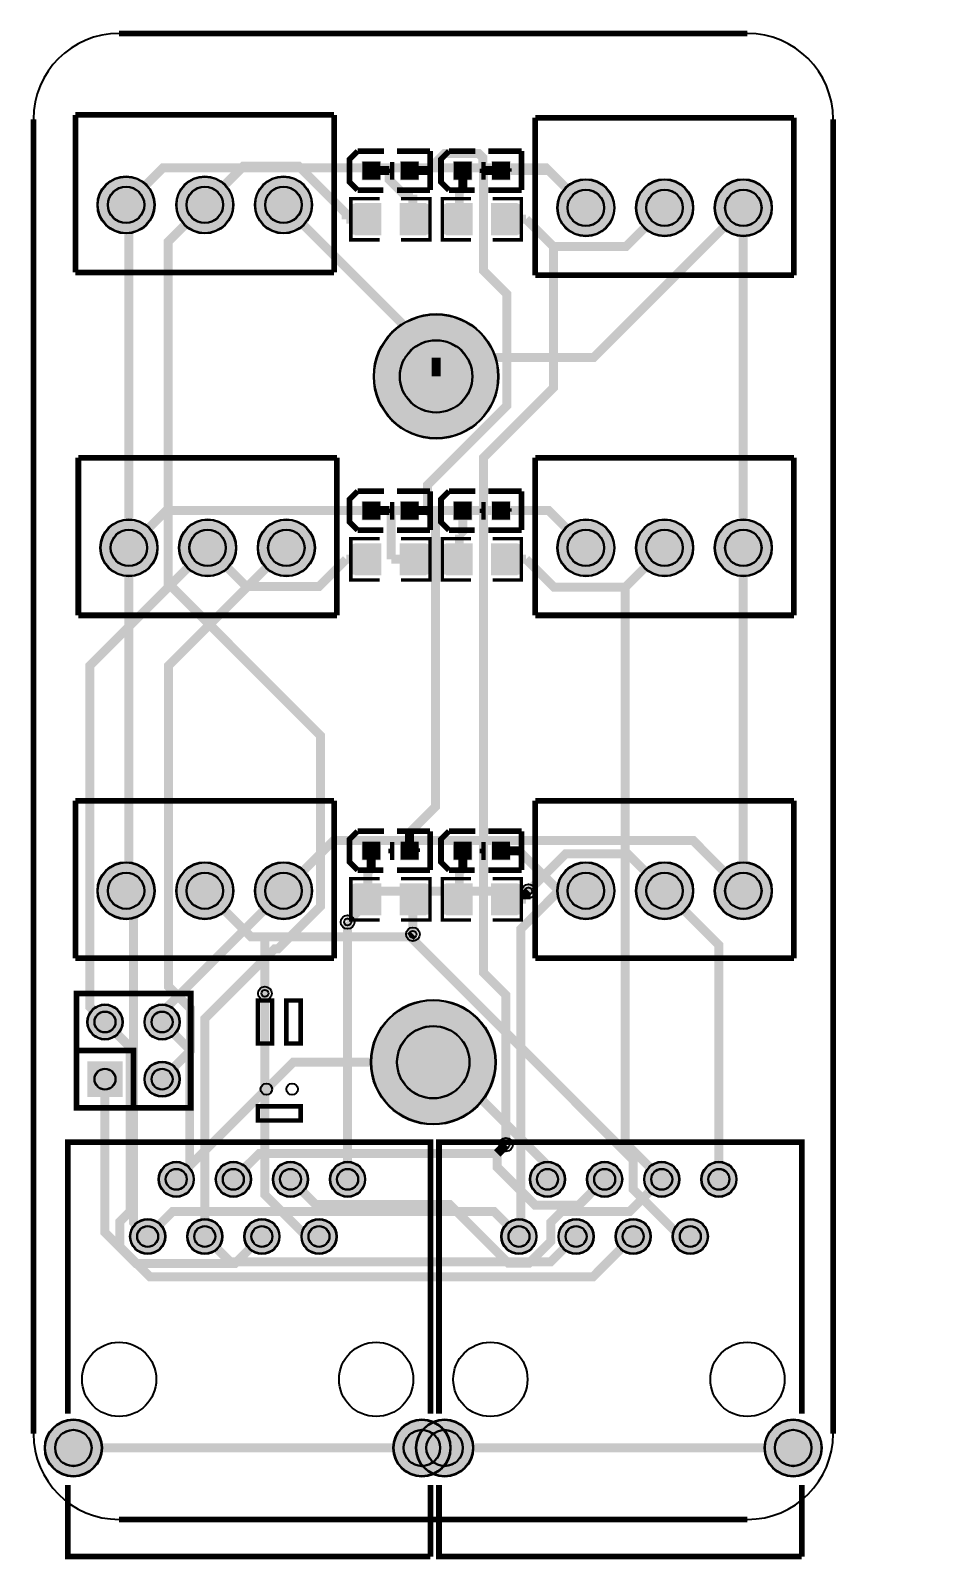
# Model space of a CAD drawing. Header units: millimetres. Extents: x 85.2 to 125, y 42.8 to 110.7.
import ezdxf

# ---------------------------------------------------------------- set-up
doc = ezdxf.new("R2010")
doc.units = ezdxf.units.MM
for name, color, linetype, true_color in [('BoardOutLine', 7, 'Continuous', 0xff00ff), ('BottomLayer', 7, 'Continuous', 0x0000ff), ('BottomSolderMaskLayer', 7, 'Continuous', 0xaa00ff), ('Document', 7, 'Continuous', 0xffffff), ('Hole', 7, 'Continuous', 0x222222), ('Multi-Layer', 7, 'Continuous', 0xc0c0c0), ('TopLayer', 7, 'Continuous', 0xff0000), ('TopPasteMaskLayer', 7, 'Continuous', 0x808080), ('TopSilkLayer', 7, 'Continuous', 0xffcc00), ('TopSolderMaskLayer', 7, 'Continuous', 0x800080)]:
    doc.layers.add(name, color=color, linetype=linetype, true_color=true_color)

msp = doc.modelspace()

# ---------------------------------------------------------------- hatches: boundary and pattern name
at = {"layer": 'BottomSolderMaskLayer'}
for points in [[(88.181, 102.989, 1), (90.732, 102.989, 1)], [(91.681, 102.989, 1), (94.232, 102.989, 1)], [(95.181, 102.989, 1), (97.732, 102.989, 1)], [(108.628, 102.862, 1), (111.179, 102.862, 1)], [(112.128, 102.862, 1), (114.679, 102.862, 1)], [(115.628, 102.862, 1), (118.179, 102.862, 1)], [(100.468, 95.369, 1), (106.019, 95.369, 1)], [(88.308, 87.749, 1), (90.859, 87.749, 1)], [(91.808, 87.749, 1), (94.359, 87.749, 1)], [(95.308, 87.749, 1), (97.859, 87.749, 1)], [(108.628, 87.749, 1), (111.179, 87.749, 1)], [(112.128, 87.749, 1), (114.679, 87.749, 1)], [(115.628, 87.749, 1), (118.179, 87.749, 1)], [(88.181, 72.509, 1), (90.732, 72.509, 1)], [(91.681, 72.509, 1), (94.232, 72.509, 1)], [(95.181, 72.509, 1), (97.732, 72.509, 1)], [(108.628, 72.509, 1), (111.179, 72.509, 1)], [(112.128, 72.509, 1), (114.679, 72.509, 1)], [(115.628, 72.509, 1), (118.179, 72.509, 1)], [(87.732, 66.675, 1), (89.307, 66.675, 1)], [(90.272, 66.675, 1), (91.847, 66.675, 1)], [(100.341, 64.889, 1), (105.892, 64.889, 1)], [(87.732, 64.923), (89.307, 64.923), (89.307, 63.348), (87.732, 63.348)], [(90.272, 64.135, 1), (91.847, 64.135, 1)], [(90.9, 59.683, 1), (92.475, 59.683, 1)], [(93.44, 59.683, 1), (95.015, 59.683, 1)], [(95.98, 59.683, 1), (97.555, 59.683, 1)], [(98.52, 59.683, 1), (100.095, 59.683, 1)], [(107.409, 59.683, 1), (108.984, 59.683, 1)], [(109.949, 59.683, 1), (111.524, 59.683, 1)], [(112.489, 59.683, 1), (114.064, 59.683, 1)], [(115.029, 59.683, 1), (116.604, 59.683, 1)], [(89.63, 57.143, 1), (91.205, 57.143, 1)], [(92.17, 57.143, 1), (93.745, 57.143, 1)], [(94.71, 57.143, 1), (96.285, 57.143, 1)], [(97.25, 57.143, 1), (98.825, 57.143, 1)], [(106.139, 57.143, 1), (107.714, 57.143, 1)], [(108.679, 57.143, 1), (110.254, 57.143, 1)], [(111.219, 57.143, 1), (112.794, 57.143, 1)], [(113.759, 57.143, 1), (115.334, 57.143, 1)], [(85.837, 47.743, 1), (88.388, 47.743, 1)], [(101.337, 47.743, 1), (103.888, 47.743, 1)], [(102.346, 47.743, 1), (104.897, 47.743, 1)], [(117.846, 47.743, 1), (120.397, 47.743, 1)]]:
    msp.add_hatch(color=256, dxfattribs=at).paths.add_polyline_path(points)
at = {"layer": 'Document'}
for points in [[(102.147, 104.238), (102.147, 104.899), (102.3, 104.899), (102.3, 104.238)], [(106.211, 104.238), (106.211, 104.899), (106.363, 104.899), (106.363, 104.238)], [(100.018, 104.563), (100.679, 104.563), (100.679, 104.41), (100.018, 104.41)], [(101.872, 104.615), (102.532, 104.615), (102.532, 104.462), (101.872, 104.462)], [(104.082, 104.563), (104.742, 104.563), (104.742, 104.41), (104.082, 104.41)], [(105.936, 104.615), (106.596, 104.615), (106.596, 104.462), (105.936, 104.462)], [(102.147, 89.125), (102.147, 89.785), (102.3, 89.785), (102.3, 89.125)], [(106.211, 89.125), (106.211, 89.785), (106.363, 89.785), (106.363, 89.125)], [(100.018, 89.45), (100.679, 89.45), (100.679, 89.297), (100.018, 89.297)], [(101.872, 89.502), (102.532, 89.502), (102.532, 89.349), (101.872, 89.349)], [(104.082, 89.45), (104.742, 89.45), (104.742, 89.297), (104.082, 89.297)], [(105.936, 89.502), (106.596, 89.502), (106.596, 89.349), (105.936, 89.349)], [(100.018, 74.337), (100.679, 74.337), (100.679, 74.184), (100.018, 74.184)], [(101.872, 74.389), (102.532, 74.389), (102.532, 74.236), (101.872, 74.236)], [(102.147, 74.012), (102.147, 74.672), (102.3, 74.672), (102.3, 74.012)], [(104.082, 74.337), (104.742, 74.337), (104.742, 74.184), (104.082, 74.184)], [(105.936, 74.389), (106.596, 74.389), (106.596, 74.236), (105.936, 74.236)], [(106.211, 74.012), (106.211, 74.672), (106.363, 74.672), (106.363, 74.012)]]:
    msp.add_hatch(color=256, dxfattribs=at).paths.add_polyline_path(points)
at = {"layer": 'Multi-Layer'}
for points in [[(88.206, 102.989, 1), (90.706, 102.989, 1)], [(91.707, 102.989, 1), (94.207, 102.989, 1)], [(95.206, 102.989, 1), (97.706, 102.989, 1)], [(108.653, 102.862, 1), (111.153, 102.862, 1)], [(112.153, 102.862, 1), (114.653, 102.862, 1)], [(115.653, 102.862, 1), (118.153, 102.862, 1)], [(88.333, 87.749, 1), (90.833, 87.749, 1)], [(91.834, 87.749, 1), (94.334, 87.749, 1)], [(95.333, 87.749, 1), (97.833, 87.749, 1)], [(108.653, 87.749, 1), (111.153, 87.749, 1)], [(112.153, 87.749, 1), (114.653, 87.749, 1)], [(115.653, 87.749, 1), (118.153, 87.749, 1)], [(88.206, 72.509, 1), (90.706, 72.509, 1)], [(91.707, 72.509, 1), (94.207, 72.509, 1)], [(95.206, 72.509, 1), (97.706, 72.509, 1)], [(108.653, 72.509, 1), (111.153, 72.509, 1)], [(112.154, 72.509, 1), (114.654, 72.509, 1)], [(115.653, 72.509, 1), (118.153, 72.509, 1)], [(87.757, 66.675, 1), (89.281, 66.675, 1)], [(90.297, 66.675, 1), (91.821, 66.675, 1)], [(87.757, 64.897), (89.281, 64.897), (89.281, 63.373), (87.757, 63.373)], [(90.297, 64.135, 1), (91.821, 64.135, 1)], [(90.925, 59.683, 1), (92.449, 59.683, 1)], [(93.465, 59.683, 1), (94.989, 59.683, 1)], [(96.005, 59.683, 1), (97.529, 59.683, 1)], [(98.545, 59.683, 1), (100.069, 59.683, 1)], [(107.434, 59.683, 1), (108.958, 59.683, 1)], [(109.974, 59.683, 1), (111.498, 59.683, 1)], [(112.514, 59.683, 1), (114.038, 59.683, 1)], [(115.054, 59.683, 1), (116.578, 59.683, 1)], [(89.655, 57.143, 1), (91.179, 57.143, 1)], [(92.195, 57.143, 1), (93.719, 57.143, 1)], [(94.735, 57.143, 1), (96.259, 57.143, 1)], [(97.275, 57.143, 1), (98.799, 57.143, 1)], [(106.164, 57.143, 1), (107.688, 57.143, 1)], [(108.704, 57.143, 1), (110.228, 57.143, 1)], [(111.244, 57.143, 1), (112.768, 57.143, 1)], [(113.784, 57.143, 1), (115.308, 57.143, 1)], [(85.862, 47.743, 1), (88.362, 47.743, 1)], [(101.362, 47.743, 1), (103.862, 47.743, 1)], [(102.371, 47.743, 1), (104.871, 47.743, 1)], [(117.871, 47.743, 1), (120.371, 47.743, 1)]]:
    msp.add_hatch(color=256, dxfattribs=at).paths.add_polyline_path(points)
at = {"layer": 'TopLayer'}
for points in [[(99.961, 104.113), (99.961, 104.913), (100.761, 104.913), (100.761, 104.113)], [(101.663, 104.113), (101.663, 104.913), (102.463, 104.913), (102.463, 104.113)], [(104.024, 104.113), (104.024, 104.913), (104.824, 104.913), (104.824, 104.113)], [(105.726, 104.113), (105.726, 104.913), (106.526, 104.913), (106.526, 104.113)], [(100.777, 101.666), (100.777, 103.043), (99.645, 103.043), (99.645, 101.666)], [(101.645, 101.666), (101.645, 103.043), (102.778, 103.043), (102.778, 101.666)], [(104.841, 103.043), (104.841, 101.666), (103.709, 101.666), (103.709, 103.043)], [(105.709, 103.043), (105.709, 101.666), (106.842, 101.666), (106.842, 103.043)], [(99.961, 89), (99.961, 89.8), (100.761, 89.8), (100.761, 89)], [(101.663, 89), (101.663, 89.8), (102.463, 89.8), (102.463, 89)], [(104.024, 89), (104.024, 89.8), (104.824, 89.8), (104.824, 89)], [(105.726, 89), (105.726, 89.8), (106.526, 89.8), (106.526, 89)], [(100.777, 86.553), (100.777, 87.93), (99.645, 87.93), (99.645, 86.553)], [(101.645, 86.553), (101.645, 87.93), (102.778, 87.93), (102.778, 86.553)], [(104.841, 87.93), (104.841, 86.553), (103.709, 86.553), (103.709, 87.93)], [(105.709, 87.93), (105.709, 86.553), (106.842, 86.553), (106.842, 87.93)], [(99.961, 73.887), (99.961, 74.687), (100.761, 74.687), (100.761, 73.887)], [(101.663, 73.887), (101.663, 74.687), (102.463, 74.687), (102.463, 73.887)], [(104.024, 73.887), (104.024, 74.687), (104.824, 74.687), (104.824, 73.887)], [(105.726, 73.887), (105.726, 74.687), (106.526, 74.687), (106.526, 73.887)], [(100.777, 72.817), (100.777, 71.44), (99.645, 71.44), (99.645, 72.817)], [(101.645, 72.817), (101.645, 71.44), (102.778, 71.44), (102.778, 72.817)], [(104.841, 72.817), (104.841, 71.44), (103.709, 71.44), (103.709, 72.817)], [(105.709, 72.817), (105.709, 71.44), (106.842, 71.44), (106.842, 72.817)]]:
    msp.add_hatch(color=256, dxfattribs=at).paths.add_polyline_path(points)
at = {"layer": 'TopPasteMaskLayer'}
for points in [[(99.961, 104.113), (99.961, 104.913), (100.761, 104.913), (100.761, 104.113)], [(101.663, 104.113), (101.663, 104.913), (102.463, 104.913), (102.463, 104.113)], [(104.024, 104.113), (104.024, 104.913), (104.824, 104.913), (104.824, 104.113)], [(105.726, 104.113), (105.726, 104.913), (106.526, 104.913), (106.526, 104.113)], [(99.511, 101.714), (99.511, 102.994), (99.561, 103.044), (100.711, 103.044), (100.761, 102.994), (100.766, 102.584), (100.316, 102.584), (100.316, 102.134), (100.756, 102.134), (100.761, 101.714), (100.711, 101.664), (99.561, 101.664)], [(101.661, 101.714), (101.661, 102.134), (102.106, 102.134), (102.106, 102.584), (101.666, 102.584), (101.661, 102.994), (101.711, 103.044), (102.861, 103.044), (102.911, 102.994), (102.911, 101.714), (102.861, 101.664), (101.711, 101.664)], [(104.825, 102.994), (104.825, 102.574), (104.38, 102.574), (104.38, 102.124), (104.82, 102.124), (104.825, 101.714), (104.775, 101.664), (103.625, 101.664), (103.575, 101.714), (103.575, 102.994), (103.625, 103.044), (104.775, 103.044)], [(106.975, 102.994), (106.975, 101.714), (106.925, 101.664), (105.775, 101.664), (105.725, 101.714), (105.72, 102.124), (106.17, 102.124), (106.17, 102.574), (105.73, 102.574), (105.725, 102.994), (105.775, 103.044), (106.925, 103.044)], [(99.961, 89), (99.961, 89.8), (100.761, 89.8), (100.761, 89)], [(101.663, 89), (101.663, 89.8), (102.463, 89.8), (102.463, 89)], [(104.024, 89), (104.024, 89.8), (104.824, 89.8), (104.824, 89)], [(105.726, 89), (105.726, 89.8), (106.526, 89.8), (106.526, 89)], [(99.511, 86.601), (99.511, 87.881), (99.561, 87.931), (100.711, 87.931), (100.761, 87.881), (100.766, 87.471), (100.316, 87.471), (100.316, 87.021), (100.756, 87.021), (100.761, 86.601), (100.711, 86.551), (99.561, 86.551)], [(101.661, 86.601), (101.661, 87.021), (102.106, 87.021), (102.106, 87.471), (101.666, 87.471), (101.661, 87.881), (101.711, 87.931), (102.861, 87.931), (102.911, 87.881), (102.911, 86.601), (102.861, 86.551), (101.711, 86.551)], [(104.825, 87.881), (104.825, 87.461), (104.38, 87.461), (104.38, 87.011), (104.82, 87.011), (104.825, 86.601), (104.775, 86.551), (103.625, 86.551), (103.575, 86.601), (103.575, 87.881), (103.625, 87.931), (104.775, 87.931)], [(106.975, 87.881), (106.975, 86.601), (106.925, 86.551), (105.775, 86.551), (105.725, 86.601), (105.72, 87.011), (106.17, 87.011), (106.17, 87.461), (105.73, 87.461), (105.725, 87.881), (105.775, 87.931), (106.925, 87.931)], [(99.961, 73.887), (99.961, 74.687), (100.761, 74.687), (100.761, 73.887)], [(101.663, 73.887), (101.663, 74.687), (102.463, 74.687), (102.463, 73.887)], [(104.024, 73.887), (104.024, 74.687), (104.824, 74.687), (104.824, 73.887)], [(105.726, 73.887), (105.726, 74.687), (106.526, 74.687), (106.526, 73.887)], [(100.761, 72.768), (100.761, 72.348), (100.316, 72.348), (100.316, 71.898), (100.756, 71.898), (100.761, 71.488), (100.711, 71.438), (99.561, 71.438), (99.511, 71.488), (99.511, 72.768), (99.561, 72.818), (100.711, 72.818)], [(102.911, 72.768), (102.911, 71.488), (102.861, 71.438), (101.711, 71.438), (101.661, 71.488), (101.656, 71.898), (102.106, 71.898), (102.106, 72.348), (101.666, 72.348), (101.661, 72.768), (101.711, 72.818), (102.861, 72.818)], [(104.825, 72.768), (104.825, 72.348), (104.38, 72.348), (104.38, 71.898), (104.82, 71.898), (104.825, 71.488), (104.775, 71.438), (103.625, 71.438), (103.575, 71.488), (103.575, 72.768), (103.625, 72.818), (104.775, 72.818)], [(106.975, 72.768), (106.975, 71.488), (106.925, 71.438), (105.775, 71.438), (105.725, 71.488), (105.72, 71.898), (106.17, 71.898), (106.17, 72.348), (105.73, 72.348), (105.725, 72.768), (105.775, 72.818), (106.925, 72.818)]]:
    msp.add_hatch(color=256, dxfattribs=at).paths.add_polyline_path(points)
at = {"layer": 'TopSolderMaskLayer'}
for points in [[(99.935, 104.088), (99.935, 104.939), (100.786, 104.939), (100.786, 104.088)], [(101.637, 104.088), (101.637, 104.939), (102.488, 104.939), (102.488, 104.088)], [(103.999, 104.088), (103.999, 104.939), (104.85, 104.939), (104.85, 104.088)], [(105.701, 104.088), (105.701, 104.939), (106.552, 104.939), (106.552, 104.088)], [(88.181, 102.989, 1), (90.732, 102.989, 1)], [(91.681, 102.989, 1), (94.232, 102.989, 1)], [(95.181, 102.989, 1), (97.732, 102.989, 1)], [(108.628, 102.862, 1), (111.179, 102.862, 1)], [(112.128, 102.862, 1), (114.679, 102.862, 1)], [(115.628, 102.862, 1), (118.179, 102.862, 1)], [(100.803, 101.64), (100.803, 103.068), (99.62, 103.068), (99.62, 101.64)], [(101.62, 101.64), (101.62, 103.068), (102.803, 103.068), (102.803, 101.64)], [(104.867, 103.068), (104.867, 101.64), (103.684, 101.64), (103.684, 103.068)], [(105.684, 103.068), (105.684, 101.64), (106.867, 101.64), (106.867, 103.068)], [(100.468, 95.369, 1), (106.019, 95.369, 1)], [(99.935, 88.975), (99.935, 89.826), (100.786, 89.826), (100.786, 88.975)], [(101.637, 88.975), (101.637, 89.826), (102.488, 89.826), (102.488, 88.975)], [(103.999, 88.975), (103.999, 89.826), (104.85, 89.826), (104.85, 88.975)], [(105.701, 88.975), (105.701, 89.826), (106.552, 89.826), (106.552, 88.975)], [(88.308, 87.749, 1), (90.859, 87.749, 1)], [(91.808, 87.749, 1), (94.359, 87.749, 1)], [(95.308, 87.749, 1), (97.859, 87.749, 1)], [(108.628, 87.749, 1), (111.179, 87.749, 1)], [(112.128, 87.749, 1), (114.679, 87.749, 1)], [(115.628, 87.749, 1), (118.179, 87.749, 1)], [(100.803, 86.527), (100.803, 87.955), (99.62, 87.955), (99.62, 86.527)], [(101.62, 86.527), (101.62, 87.955), (102.803, 87.955), (102.803, 86.527)], [(104.867, 87.955), (104.867, 86.527), (103.684, 86.527), (103.684, 87.955)], [(105.684, 87.955), (105.684, 86.527), (106.867, 86.527), (106.867, 87.955)], [(99.935, 73.862), (99.935, 74.713), (100.786, 74.713), (100.786, 73.862)], [(101.637, 73.862), (101.637, 74.713), (102.488, 74.713), (102.488, 73.862)], [(103.999, 73.862), (103.999, 74.713), (104.85, 74.713), (104.85, 73.862)], [(105.701, 73.862), (105.701, 74.713), (106.552, 74.713), (106.552, 73.862)], [(88.181, 72.509, 1), (90.732, 72.509, 1)], [(91.681, 72.509, 1), (94.232, 72.509, 1)], [(95.181, 72.509, 1), (97.732, 72.509, 1)], [(108.628, 72.509, 1), (111.179, 72.509, 1)], [(112.128, 72.509, 1), (114.679, 72.509, 1)], [(115.628, 72.509, 1), (118.179, 72.509, 1)], [(100.803, 72.842), (100.803, 71.414), (99.62, 71.414), (99.62, 72.842)], [(101.62, 72.842), (101.62, 71.414), (102.803, 71.414), (102.803, 72.842)], [(104.867, 72.842), (104.867, 71.414), (103.684, 71.414), (103.684, 72.842)], [(105.684, 72.842), (105.684, 71.414), (106.867, 71.414), (106.867, 72.842)], [(87.732, 66.675, 1), (89.307, 66.675, 1)], [(90.272, 66.675, 1), (91.847, 66.675, 1)], [(100.341, 64.889, 1), (105.892, 64.889, 1)], [(87.732, 64.923), (89.307, 64.923), (89.307, 63.348), (87.732, 63.348)], [(90.272, 64.135, 1), (91.847, 64.135, 1)], [(90.9, 59.683, 1), (92.475, 59.683, 1)], [(93.44, 59.683, 1), (95.015, 59.683, 1)], [(95.98, 59.683, 1), (97.555, 59.683, 1)], [(98.52, 59.683, 1), (100.095, 59.683, 1)], [(107.409, 59.683, 1), (108.984, 59.683, 1)], [(109.949, 59.683, 1), (111.524, 59.683, 1)], [(112.489, 59.683, 1), (114.064, 59.683, 1)], [(115.029, 59.683, 1), (116.604, 59.683, 1)], [(89.63, 57.143, 1), (91.205, 57.143, 1)], [(92.17, 57.143, 1), (93.745, 57.143, 1)], [(94.71, 57.143, 1), (96.285, 57.143, 1)], [(97.25, 57.143, 1), (98.825, 57.143, 1)], [(106.139, 57.143, 1), (107.714, 57.143, 1)], [(108.679, 57.143, 1), (110.254, 57.143, 1)], [(111.219, 57.143, 1), (112.794, 57.143, 1)], [(113.759, 57.143, 1), (115.334, 57.143, 1)], [(85.837, 47.743, 1), (88.388, 47.743, 1)], [(101.337, 47.743, 1), (103.888, 47.743, 1)], [(102.346, 47.743, 1), (104.897, 47.743, 1)], [(117.846, 47.743, 1), (120.397, 47.743, 1)]]:
    msp.add_hatch(color=256, dxfattribs=at).paths.add_polyline_path(points)

# ---------------------------------------------------------------- linework, layer by layer
at = {"layer": 'BoardOutLine', "const_width": 0.254}
for points in [[(89.146, 110.609), (117.086, 110.609)], [(85.336, 48.379), (85.336, 106.799)], [(120.896, 106.799), (120.896, 48.379)], [(117.086, 44.569), (89.146, 44.569)]]:
    msp.add_lwpolyline(points, dxfattribs=at)
at = {"layer": 'BoardOutLine'}
for centre, start, end in [((89.146, 106.799), 90, 180), ((117.086, 106.799), 0, 90), ((89.146, 48.379), 180, 270), ((117.086, 48.379), 270, 0)]:
    msp.add_arc(centre, 3.81, start, end, dxfattribs=at)
at = {"layer": 'BottomLayer', "const_width": 0.4}
for points in [[(109.903, 102.862), (108.134, 104.631), (91.098, 104.631), (89.456, 102.989)], [(96.456, 102.989), (103.243, 96.202)], [(116.903, 102.862), (110.243, 96.202), (103.243, 96.202)], [(103.243, 96.202), (103.243, 95.369)], [(89.583, 87.749), (91.248, 89.413), (108.239, 89.413), (109.903, 87.749)], [(93.084, 87.749), (87.846, 82.512), (87.846, 67.348), (88.519, 66.675)], [(96.583, 87.749), (91.346, 82.512), (91.346, 68.25), (92.324, 67.273), (92.324, 65.4), (91.059, 64.135)], [(96.456, 72.509), (98.688, 74.741), (114.672, 74.741), (116.903, 72.509)], [(113.404, 72.509), (111.756, 74.156), (109.015, 74.156), (107.354, 72.495)], [(92.957, 72.509), (95.007, 70.459), (95.651, 70.459)], [(107.354, 72.495), (100.684, 72.495), (99.307, 71.118)], [(102.095, 70.459), (102.211, 70.575)], [(95.651, 70.459), (95.631, 70.439), (95.631, 67.945)], [(95.651, 70.459), (102.095, 70.459)], [(102.095, 70.459), (112.006, 60.548), (112.006, 59.243), (114.106, 57.143), (114.546, 57.143)], [(112.006, 57.143), (110.209, 55.346), (90.52, 55.346), (89.184, 56.682), (89.184, 57.808), (89.635, 58.258), (89.635, 65.559), (88.519, 66.675)], [(91.687, 59.683), (96.894, 64.889), (103.116, 64.889)], [(108.196, 59.683), (108.196, 60.308), (103.615, 64.889), (103.116, 64.889)], [(105.964, 60.837), (106.349, 61.223)], [(94.227, 59.683), (95.382, 60.837), (105.964, 60.837)], [(110.736, 59.683), (109.589, 58.536), (107.646, 58.536), (105.964, 60.218), (105.964, 60.837)], [(106.926, 57.143), (105.811, 58.258), (91.533, 58.258), (90.417, 57.143)], [(109.466, 57.143), (108.337, 56.014), (94.086, 56.014), (92.957, 57.143)], [(102.612, 47.743), (87.112, 47.743)], [(103.621, 47.743), (102.613, 47.743), (102.612, 47.743)], [(119.121, 47.743), (103.621, 47.743)]]:
    msp.add_lwpolyline(points, dxfattribs=at)
at = {"layer": 'BottomSolderMaskLayer'}
for centre, radius in [((89.456, 102.989), 1.275), ((92.957, 102.989), 1.275), ((96.456, 102.989), 1.275), ((109.903, 102.862), 1.275), ((113.403, 102.862), 1.275), ((116.903, 102.862), 1.275), ((89.456, 102.989), 0.816), ((92.956, 102.989), 0.816), ((96.456, 102.989), 0.816), ((109.903, 102.862), 0.816), ((113.403, 102.862), 0.816), ((116.903, 102.862), 0.816), ((103.243, 95.369), 2.775), ((103.243, 95.369), 1.615), ((89.583, 87.749), 1.275), ((93.084, 87.749), 1.275), ((96.583, 87.749), 1.275), ((109.903, 87.749), 1.275), ((113.403, 87.749), 1.275), ((116.903, 87.749), 1.275), ((89.583, 87.749), 0.816), ((93.083, 87.749), 0.816), ((96.583, 87.749), 0.816), ((109.903, 87.749), 0.816), ((113.403, 87.749), 0.816), ((116.903, 87.749), 0.816), ((89.456, 72.509), 1.275), ((92.957, 72.509), 1.275), ((96.456, 72.509), 1.275), ((109.903, 72.509), 1.275), ((113.404, 72.509), 1.275), ((116.903, 72.509), 1.275), ((89.456, 72.509), 0.816), ((92.956, 72.509), 0.816), ((96.456, 72.509), 0.816), ((109.903, 72.509), 0.816), ((113.403, 72.509), 0.816), ((116.903, 72.509), 0.816), ((88.519, 66.675), 0.787), ((91.059, 66.675), 0.787), ((103.116, 64.889), 2.775), ((88.519, 66.675), 0.472), ((91.059, 66.675), 0.472), ((103.116, 64.889), 1.615), ((88.519, 64.135), 0.472), ((91.059, 64.135), 0.787), ((91.059, 64.135), 0.472), ((91.687, 59.683), 0.787), ((91.687, 59.683), 0.472), ((94.227, 59.683), 0.787), ((94.227, 59.683), 0.472), ((96.767, 59.683), 0.787), ((96.767, 59.683), 0.472), ((99.307, 59.683), 0.787), ((99.307, 59.683), 0.472), ((108.196, 59.683), 0.787), ((108.196, 59.683), 0.472), ((110.736, 59.683), 0.787), ((110.736, 59.683), 0.472), ((113.276, 59.683), 0.787), ((113.276, 59.683), 0.472), ((115.816, 59.683), 0.787), ((115.816, 59.683), 0.472), ((90.417, 57.143), 0.787), ((92.957, 57.143), 0.787), ((95.497, 57.143), 0.787), ((98.037, 57.143), 0.787), ((106.926, 57.143), 0.787), ((109.466, 57.143), 0.787), ((112.006, 57.143), 0.787), ((114.546, 57.143), 0.787), ((90.417, 57.143), 0.472), ((92.957, 57.143), 0.472), ((95.497, 57.143), 0.472), ((98.037, 57.143), 0.472), ((106.926, 57.143), 0.472), ((109.466, 57.143), 0.472), ((112.006, 57.143), 0.472), ((114.546, 57.143), 0.472), ((87.112, 47.743), 1.275), ((102.612, 47.743), 1.275), ((103.621, 47.743), 1.275), ((119.121, 47.743), 1.275), ((87.112, 47.743), 0.816), ((102.612, 47.743), 0.816), ((103.621, 47.743), 0.816), ((119.121, 47.743), 0.816)]:
    msp.add_circle(centre, radius, dxfattribs=at)
at = {"layer": 'Hole'}
for centre in [(107.354, 72.495), (99.307, 71.118), (102.211, 70.575), (95.631, 67.945), (106.35, 61.223)]:
    msp.add_circle(centre, 0.153, dxfattribs=at)
at = {"layer": 'Multi-Layer'}
for centre, radius in [((89.456, 102.989), 1.25), ((92.957, 102.989), 1.25), ((96.456, 102.989), 1.25), ((109.903, 102.862), 1.25), ((113.403, 102.862), 1.25), ((116.903, 102.862), 1.25), ((89.456, 102.989), 0.8), ((92.956, 102.989), 0.8), ((96.456, 102.989), 0.8), ((109.903, 102.862), 0.8), ((113.403, 102.862), 0.8), ((116.903, 102.862), 0.8), ((103.243, 95.369), 2.75), ((103.243, 95.369), 1.6), ((89.583, 87.749), 1.25), ((89.583, 87.749), 0.8), ((93.084, 87.749), 1.25), ((93.083, 87.749), 0.8), ((96.583, 87.749), 1.25), ((96.583, 87.749), 0.8), ((109.903, 87.749), 1.25), ((109.903, 87.749), 0.8), ((113.403, 87.749), 1.25), ((113.403, 87.749), 0.8), ((116.903, 87.749), 1.25), ((116.903, 87.749), 0.8), ((89.456, 72.509), 1.25), ((92.957, 72.509), 1.25), ((96.456, 72.509), 1.25), ((109.903, 72.509), 1.25), ((113.404, 72.509), 1.25), ((116.903, 72.509), 1.25), ((89.456, 72.509), 0.8), ((92.956, 72.509), 0.8), ((96.456, 72.509), 0.8), ((107.354, 72.495), 0.305), ((109.903, 72.509), 0.8), ((113.403, 72.509), 0.8), ((116.903, 72.509), 0.8), ((99.307, 71.118), 0.305), ((102.211, 70.575), 0.305), ((95.631, 67.945), 0.305), ((88.519, 66.675), 0.762), ((91.059, 66.675), 0.762), ((103.116, 64.889), 2.75), ((88.519, 66.675), 0.457), ((91.059, 66.675), 0.457), ((103.116, 64.889), 1.6), ((88.519, 64.135), 0.457), ((91.059, 64.135), 0.762), ((91.059, 64.135), 0.457), ((106.35, 61.223), 0.305), ((91.687, 59.683), 0.762), ((91.687, 59.683), 0.457), ((94.227, 59.683), 0.762), ((94.227, 59.683), 0.457), ((96.767, 59.683), 0.762), ((96.767, 59.683), 0.457), ((99.307, 59.683), 0.762), ((99.307, 59.683), 0.457), ((108.196, 59.683), 0.762), ((108.196, 59.683), 0.457), ((110.736, 59.683), 0.762), ((110.736, 59.683), 0.457), ((113.276, 59.683), 0.762), ((113.276, 59.683), 0.457), ((115.816, 59.683), 0.762), ((115.816, 59.683), 0.457), ((90.417, 57.143), 0.762), ((92.957, 57.143), 0.762), ((95.497, 57.143), 0.762), ((98.037, 57.143), 0.762), ((106.926, 57.143), 0.762), ((109.466, 57.143), 0.762), ((112.006, 57.143), 0.762), ((114.546, 57.143), 0.762), ((90.417, 57.143), 0.457), ((92.957, 57.143), 0.457), ((95.497, 57.143), 0.457), ((98.037, 57.143), 0.457), ((106.926, 57.143), 0.457), ((109.466, 57.143), 0.457), ((112.006, 57.143), 0.457), ((114.546, 57.143), 0.457), ((89.147, 50.793), 1.65), ((100.577, 50.793), 1.65), ((105.656, 50.793), 1.65), ((117.086, 50.793), 1.65), ((87.112, 47.743), 1.25), ((102.612, 47.743), 1.25), ((103.621, 47.743), 1.25), ((119.121, 47.743), 1.25), ((87.112, 47.743), 0.8), ((102.612, 47.743), 0.8), ((103.621, 47.743), 0.8), ((119.121, 47.743), 0.8)]:
    msp.add_circle(centre, radius, dxfattribs=at)
at = {"layer": 'TopLayer', "const_width": 0.4}
for points in [[(105.326, 104.513), (105.326, 105.079), (105.137, 105.267), (103.617, 105.267), (102.863, 104.513)], [(92.957, 102.989), (94.682, 104.715), (97.125, 104.715), (99.244, 102.596), (99.244, 102.354)], [(100.361, 104.513), (101.161, 104.513)], [(102.211, 103.443), (101.821, 103.443), (101.161, 104.103), (101.161, 104.513)], [(102.063, 104.513), (102.863, 104.513)], [(105.355, 104.513), (105.355, 100.056), (106.382, 99.03), (106.382, 94.059), (102.863, 90.541), (102.863, 89.4)], [(104.424, 104.513), (104.424, 103.713)], [(105.355, 104.513), (105.326, 104.513)], [(105.479, 104.513), (105.355, 104.513)], [(106.126, 104.513), (105.479, 104.513)], [(109.903, 102.862), (108.252, 104.513), (106.126, 104.513)], [(102.211, 102.354), (102.211, 103.443)], [(104.275, 102.354), (104.275, 103.564), (104.424, 103.713)], [(89.456, 102.989), (89.583, 102.862), (89.583, 87.749)], [(92.957, 102.989), (91.333, 101.366), (91.333, 86.173), (98.102, 79.404), (98.102, 71.82), (96.216, 69.934), (96.074, 69.934), (92.957, 66.818), (92.957, 57.143)], [(113.403, 102.862), (111.681, 101.14), (108.456, 101.14)], [(116.903, 102.862), (116.903, 87.749)], [(100.211, 102.354), (99.244, 102.354)], [(106.275, 102.354), (107.242, 102.354)], [(108.456, 101.14), (107.242, 102.354)], [(106.349, 61.223), (106.349, 67.873), (105.355, 68.867), (105.355, 91.759), (108.456, 94.86), (108.456, 101.14)], [(100.361, 89.4), (101.161, 89.4)], [(101.245, 87.241), (101.245, 89.317), (101.161, 89.4)], [(102.863, 89.4), (103.214, 89.05), (103.214, 76.238), (102.063, 75.088)], [(102.063, 89.4), (102.863, 89.4)], [(104.275, 88.33), (104.424, 88.479), (104.424, 89.4)], [(109.903, 87.749), (108.252, 89.4), (106.126, 89.4)], [(104.275, 87.241), (104.275, 88.33)], [(89.583, 87.749), (89.583, 72.636), (89.456, 72.509)], [(93.084, 87.749), (94.805, 86.027), (98.03, 86.027), (99.244, 87.241)], [(111.653, 85.999), (113.403, 87.749)], [(116.903, 87.749), (116.903, 87.749), (116.903, 72.509)], [(100.211, 87.241), (99.244, 87.241)], [(102.211, 87.241), (101.245, 87.241)], [(106.275, 87.241), (107.242, 87.241)], [(111.653, 85.999), (108.484, 85.999), (107.242, 87.241)], [(113.276, 59.683), (111.653, 61.306), (111.653, 85.999)], [(102.063, 74.287), (102.063, 75.088)], [(100.361, 74.287), (100.361, 73.487)], [(104.424, 74.287), (104.424, 73.487)], [(106.126, 74.287), (106.927, 74.287)], [(108.705, 72.509), (106.927, 74.287)], [(100.211, 72.128), (100.211, 73.337), (100.361, 73.487)], [(104.275, 72.128), (104.275, 73.337), (104.424, 73.487)], [(90.417, 57.143), (89.789, 57.771), (89.789, 72.176), (89.456, 72.509)], [(96.456, 72.509), (91.059, 67.112), (91.059, 66.675)], [(106.926, 57.143), (107.008, 57.225), (107.008, 70.812), (108.705, 72.509)], [(109.903, 72.509), (108.705, 72.509)], [(115.816, 59.683), (115.816, 70.096), (113.404, 72.509)], [(102.211, 70.575), (102.211, 72.128)], [(106.275, 72.128), (107.242, 72.128)], [(107.354, 72.495), (107.242, 72.383), (107.242, 72.128)], [(99.307, 59.683), (99.307, 71.118)], [(95.631, 67.945), (95.631, 58.995), (97.484, 57.143), (98.037, 57.143)], [(91.687, 59.683), (92.284, 60.28), (92.284, 65.45), (91.059, 66.675)], [(95.497, 57.143), (94.301, 55.946), (89.894, 55.946), (88.519, 57.321), (88.519, 64.135)], [(96.767, 59.683), (97.883, 58.567), (103.845, 58.567), (106.458, 55.954), (107.373, 55.954), (108.35, 56.931), (108.35, 57.778), (108.831, 58.259), (111.852, 58.259), (113.276, 59.683)]]:
    msp.add_lwpolyline(points, dxfattribs=at)
at = {"layer": 'TopSilkLayer'}
for points, const_width in [([(87.206, 99.989), (87.206, 106.989)], 0.254), ([(98.706, 106.989), (87.206, 106.989)], 0.254), ([(98.706, 99.989), (98.706, 106.989)], 0.254), ([(107.653, 99.862), (107.653, 106.862)], 0.254), ([(119.153, 106.862), (107.653, 106.862)], 0.254), ([(119.153, 99.862), (119.153, 106.862)], 0.254), ([(99.751, 103.65), (99.396, 104.005), (99.396, 105.021), (99.751, 105.377)], 0.254), ([(100.92, 105.377), (99.751, 105.377)], 0.254), ([(102.977, 105.377), (101.504, 105.377)], 0.254), ([(102.977, 103.65), (102.977, 105.377)], 0.254), ([(103.815, 103.65), (103.459, 104.005), (103.459, 105.021), (103.815, 105.377)], 0.254), ([(104.983, 105.377), (103.815, 105.377)], 0.254), ([(107.041, 105.377), (105.567, 105.377)], 0.254), ([(107.041, 103.65), (107.041, 105.377)], 0.254), ([(101.288, 104.107), (101.288, 104.894)], 0.203), ([(105.351, 104.107), (105.351, 104.894)], 0.203), ([(101.288, 104.505), (101.112, 104.505)], 0.203), ([(105.351, 104.505), (105.176, 104.505)], 0.203), ([(100.735, 101.437), (99.45, 101.437), (99.45, 103.271), (100.735, 103.271)], 0.152), ([(100.894, 103.65), (99.751, 103.65)], 0.254), ([(102.977, 103.65), (101.504, 103.65)], 0.254), ([(101.687, 101.437), (102.972, 101.437), (102.972, 103.271), (101.687, 103.271)], 0.152), ([(104.799, 103.271), (103.514, 103.271), (103.514, 101.437), (104.799, 101.437)], 0.152), ([(104.958, 103.65), (103.815, 103.65)], 0.254), ([(107.041, 103.65), (105.567, 103.65)], 0.254), ([(105.751, 103.271), (107.036, 103.271), (107.036, 101.437), (105.751, 101.437)], 0.152), ([(98.706, 99.989), (87.206, 99.989)], 0.254), ([(119.153, 99.862), (107.653, 99.862)], 0.254), ([(87.333, 84.749), (87.333, 91.749)], 0.254), ([(98.833, 91.749), (87.333, 91.749)], 0.254), ([(98.833, 84.749), (98.833, 91.749)], 0.254), ([(107.653, 84.749), (107.653, 91.749)], 0.254), ([(119.153, 91.749), (107.653, 91.749)], 0.254), ([(119.153, 84.749), (119.153, 91.749)], 0.254), ([(99.751, 88.537), (99.396, 88.892), (99.396, 89.908), (99.751, 90.264)], 0.254), ([(100.92, 90.264), (99.751, 90.264)], 0.254), ([(102.977, 90.264), (101.504, 90.264)], 0.254), ([(102.977, 88.537), (102.977, 90.264)], 0.254), ([(103.815, 88.537), (103.459, 88.892), (103.459, 89.908), (103.815, 90.264)], 0.254), ([(104.983, 90.264), (103.815, 90.264)], 0.254), ([(107.041, 90.264), (105.567, 90.264)], 0.254), ([(107.041, 88.537), (107.041, 90.264)], 0.254), ([(101.288, 88.994), (101.288, 89.781)], 0.203), ([(105.351, 88.994), (105.351, 89.781)], 0.203), ([(101.288, 89.392), (101.112, 89.392)], 0.203), ([(105.351, 89.392), (105.176, 89.392)], 0.203), ([(100.894, 88.537), (99.751, 88.537)], 0.254), ([(102.977, 88.537), (101.504, 88.537)], 0.254), ([(104.958, 88.537), (103.815, 88.537)], 0.254), ([(107.041, 88.537), (105.567, 88.537)], 0.254), ([(100.735, 86.324), (99.45, 86.324), (99.45, 88.158), (100.735, 88.158)], 0.152), ([(101.687, 86.324), (102.972, 86.324), (102.972, 88.158), (101.687, 88.158)], 0.152), ([(104.799, 88.158), (103.514, 88.158), (103.514, 86.324), (104.799, 86.324)], 0.152), ([(105.751, 88.158), (107.036, 88.158), (107.036, 86.324), (105.751, 86.324)], 0.152), ([(98.833, 84.749), (87.333, 84.749)], 0.254), ([(119.153, 84.749), (107.653, 84.749)], 0.254), ([(87.206, 69.509), (87.206, 76.509)], 0.254), ([(98.706, 76.509), (87.206, 76.509)], 0.254), ([(98.706, 69.509), (98.706, 76.509)], 0.254), ([(107.653, 69.509), (107.653, 76.509)], 0.254), ([(119.153, 76.509), (107.653, 76.509)], 0.254), ([(119.153, 69.509), (119.153, 76.509)], 0.254), ([(99.751, 73.424), (99.396, 73.779), (99.396, 74.795), (99.751, 75.151)], 0.254), ([(100.92, 75.151), (99.751, 75.151)], 0.254), ([(101.288, 73.881), (101.288, 74.668)], 0.203), ([(102.977, 75.151), (101.504, 75.151)], 0.254), ([(102.977, 73.424), (102.977, 75.151)], 0.254), ([(103.815, 73.424), (103.459, 73.779), (103.459, 74.795), (103.815, 75.151)], 0.254), ([(104.983, 75.151), (103.815, 75.151)], 0.254), ([(105.351, 73.881), (105.351, 74.668)], 0.203), ([(107.041, 75.151), (105.567, 75.151)], 0.254), ([(107.041, 73.424), (107.041, 75.151)], 0.254), ([(101.288, 74.279), (101.112, 74.279)], 0.203), ([(105.351, 74.279), (105.176, 74.279)], 0.203), ([(100.894, 73.424), (99.751, 73.424)], 0.254), ([(102.977, 73.424), (101.504, 73.424)], 0.254), ([(104.958, 73.424), (103.815, 73.424)], 0.254), ([(107.041, 73.424), (105.567, 73.424)], 0.254), ([(100.735, 73.045), (99.45, 73.045), (99.45, 71.211), (100.735, 71.211)], 0.152), ([(101.687, 73.045), (102.972, 73.045), (102.972, 71.211), (101.687, 71.211)], 0.152), ([(104.799, 73.045), (103.514, 73.045), (103.514, 71.211), (104.799, 71.211)], 0.152), ([(105.751, 73.045), (107.036, 73.045), (107.036, 71.211), (105.751, 71.211)], 0.152), ([(98.706, 69.509), (87.206, 69.509)], 0.254), ([(119.153, 69.509), (107.653, 69.509)], 0.254), ([(87.249, 65.405), (89.789, 65.405), (89.789, 62.865)], 0.254), ([(102.99, 49.268), (102.99, 61.333), (102.762, 61.333), (86.962, 61.333), (86.861, 61.333), (86.861, 49.268)], 0.254), ([(119.499, 49.268), (119.499, 61.333), (119.271, 61.333), (103.471, 61.333), (103.37, 61.333), (103.37, 49.268)], 0.254), ([(102.99, 42.918), (86.861, 42.918), (86.861, 46.093)], 0.254), ([(102.99, 42.918), (102.99, 46.093)], 0.254), ([(119.499, 42.918), (103.37, 42.918), (103.37, 46.093)], 0.254), ([(119.499, 42.918), (119.499, 46.093)], 0.254)]:
    msp.add_lwpolyline(points, dxfattribs=dict(at, const_width=const_width))
for points, const_width in [([(87.249, 67.945), (92.329, 67.945), (92.329, 62.865), (87.249, 62.865), (87.249, 67.945)], 0.254), ([(95.314, 67.628), (95.314, 65.723), (95.949, 65.723), (95.949, 67.628), (95.314, 67.628)], 0.2), ([(96.584, 67.628), (96.584, 65.723), (97.219, 65.723), (97.219, 67.628), (96.584, 67.628)], 0.2), ([(95.441, 62.294), (97.219, 62.294), (97.219, 62.929), (95.314, 62.929), (95.314, 62.294), (95.441, 62.294)], 0.2)]:
    msp.add_lwpolyline(points, close=True, dxfattribs=dict(at, const_width=const_width))
for centre in [(95.695, 63.691), (96.838, 63.691)]:
    msp.add_circle(centre, 0.254, dxfattribs=at)
at = {"layer": 'TopSolderMaskLayer'}
for centre, radius in [((89.456, 102.989), 1.275), ((92.957, 102.989), 1.275), ((96.456, 102.989), 1.275), ((109.903, 102.862), 1.275), ((113.403, 102.862), 1.275), ((116.903, 102.862), 1.275), ((89.456, 102.989), 0.816), ((92.956, 102.989), 0.816), ((96.456, 102.989), 0.816), ((109.903, 102.862), 0.816), ((113.403, 102.862), 0.816), ((116.903, 102.862), 0.816), ((103.243, 95.369), 2.775), ((103.243, 95.369), 1.615), ((89.583, 87.749), 1.275), ((93.084, 87.749), 1.275), ((96.583, 87.749), 1.275), ((109.903, 87.749), 1.275), ((113.403, 87.749), 1.275), ((116.903, 87.749), 1.275), ((89.583, 87.749), 0.816), ((93.083, 87.749), 0.816), ((96.583, 87.749), 0.816), ((109.903, 87.749), 0.816), ((113.403, 87.749), 0.816), ((116.903, 87.749), 0.816), ((89.456, 72.509), 1.275), ((92.957, 72.509), 1.275), ((96.456, 72.509), 1.275), ((109.903, 72.509), 1.275), ((113.404, 72.509), 1.275), ((116.903, 72.509), 1.275), ((89.456, 72.509), 0.816), ((92.956, 72.509), 0.816), ((96.456, 72.509), 0.816), ((109.903, 72.509), 0.816), ((113.403, 72.509), 0.816), ((116.903, 72.509), 0.816), ((88.519, 66.675), 0.787), ((91.059, 66.675), 0.787), ((103.116, 64.889), 2.775), ((88.519, 66.675), 0.472), ((91.059, 66.675), 0.472), ((103.116, 64.889), 1.615), ((88.519, 64.135), 0.472), ((91.059, 64.135), 0.787), ((91.059, 64.135), 0.472), ((91.687, 59.683), 0.787), ((91.687, 59.683), 0.472), ((94.227, 59.683), 0.787), ((94.227, 59.683), 0.472), ((96.767, 59.683), 0.787), ((96.767, 59.683), 0.472), ((99.307, 59.683), 0.787), ((99.307, 59.683), 0.472), ((108.196, 59.683), 0.787), ((108.196, 59.683), 0.472), ((110.736, 59.683), 0.787), ((110.736, 59.683), 0.472), ((113.276, 59.683), 0.787), ((113.276, 59.683), 0.472), ((115.816, 59.683), 0.787), ((115.816, 59.683), 0.472), ((90.417, 57.143), 0.787), ((92.957, 57.143), 0.787), ((95.497, 57.143), 0.787), ((98.037, 57.143), 0.787), ((106.926, 57.143), 0.787), ((109.466, 57.143), 0.787), ((112.006, 57.143), 0.787), ((114.546, 57.143), 0.787), ((90.417, 57.143), 0.472), ((92.957, 57.143), 0.472), ((95.497, 57.143), 0.472), ((98.037, 57.143), 0.472), ((106.926, 57.143), 0.472), ((109.466, 57.143), 0.472), ((112.006, 57.143), 0.472), ((114.546, 57.143), 0.472), ((87.112, 47.743), 1.275), ((102.612, 47.743), 1.275), ((103.621, 47.743), 1.275), ((119.121, 47.743), 1.275), ((87.112, 47.743), 0.816), ((102.612, 47.743), 0.816), ((103.621, 47.743), 0.816), ((119.121, 47.743), 0.816)]:
    msp.add_circle(centre, radius, dxfattribs=at)

doc.saveas('drawing.dxf')
